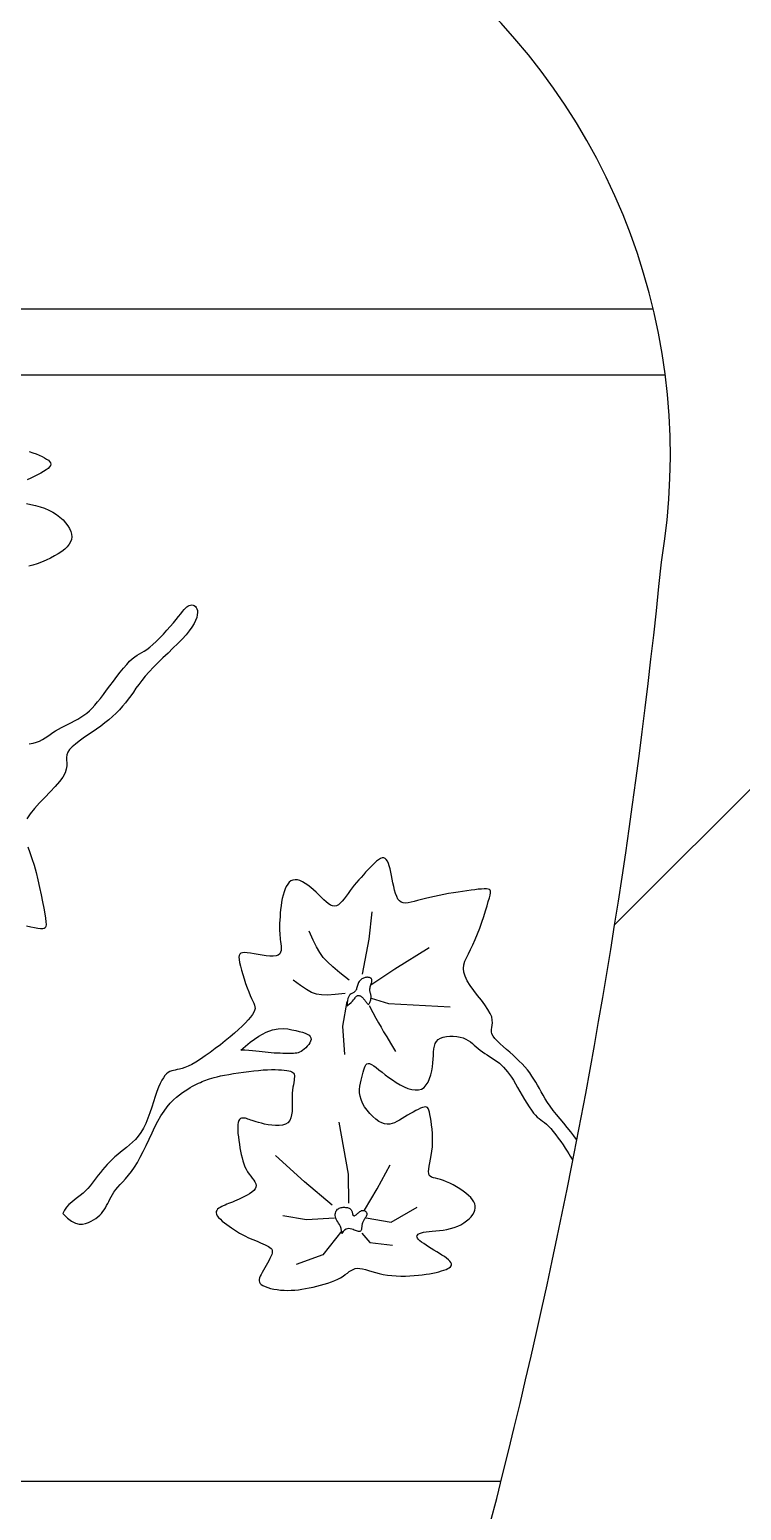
# Model space of a CAD drawing. Extents: x 464 to 5835, y 3932 to 7771.
# Drawn here: x 4485.9 to 4535.8, y 5195.4 to 5299.3 of the extents above; entities that cross this region are included whole.
import ezdxf

# ---------------------------------------------------------------- set-up
doc = ezdxf.new("R2010")
doc.units = 0
doc.header["$LTSCALE"] = 250
doc.header["$MEASUREMENT"] = 0
for name, color, linetype in [('3', 3, 'CONTINUOUS'), ('4', 4, 'CONTINUOUS'), ('7', 7, 'CONTINUOUS'), ('BH', 3, 'CONTINUOUS')]:
    doc.layers.add(name, color=color, linetype=linetype)

# ---------------------------------------------------------------- blocks, each defined once
blk = doc.blocks.new('FH12E026')
at = {"layer": '3'}
for p, q in [((20.097, 135.87), (87.841, 135.87)), ((19.536, 132.781), (88.402, 132.781)), ((27.216, 81.007), (80.722, 81.007))]:
    blk.add_line(p, q, dxfattribs=at)
for points in [[(58.645, 129.203), (58.818, 129.143), (58.976, 129.083), (59.121, 129.023), (59.251, 128.964), (59.365, 128.905), (59.464, 128.847), (59.544, 128.789), (59.603, 128.731), (59.641, 128.671), (59.654, 128.61), (59.642, 128.546), (59.602, 128.48), (59.533, 128.41), (59.439, 128.338), (59.323, 128.263), (59.188, 128.186), (59.04, 128.109), (58.881, 128.031), (58.716, 127.952), (58.548, 127.875)], [(58.525, 126.765), (58.731, 126.721), (58.943, 126.671), (59.156, 126.612), (59.365, 126.542), (59.565, 126.459), (59.754, 126.361), (59.929, 126.25), (60.088, 126.128), (60.23, 125.998), (60.353, 125.863), (60.456, 125.726), (60.537, 125.589), (60.595, 125.455), (60.628, 125.326), (60.636, 125.202), (60.619, 125.083), (60.578, 124.967), (60.513, 124.853), (60.423, 124.742), (60.309, 124.632), (60.171, 124.523), (60.01, 124.415), (59.83, 124.309), (59.636, 124.206), (59.434, 124.111), (59.227, 124.023), (59.021, 123.947), (58.822, 123.883), (58.633, 123.834)], [(58.645, 115.518), (58.827, 115.546), (58.99, 115.59), (59.136, 115.647), (59.27, 115.715), (59.394, 115.791), (59.514, 115.873), (59.632, 115.958), (59.753, 116.043), (59.88, 116.127), (60.017, 116.206), (60.161, 116.283), (60.311, 116.358), (60.465, 116.432), (60.619, 116.508), (60.773, 116.586), (60.923, 116.668), (61.067, 116.756), (61.204, 116.85), (61.336, 116.953), (61.463, 117.065), (61.59, 117.188), (61.716, 117.324), (61.846, 117.474), (61.98, 117.639), (62.121, 117.821), (62.27, 118.019), (62.426, 118.23), (62.586, 118.445), (62.746, 118.66), (62.905, 118.867), (63.059, 119.061), (63.207, 119.234), (63.344, 119.381), (63.47, 119.498), (63.587, 119.589), (63.698, 119.663), (63.807, 119.726), (63.918, 119.788), (64.032, 119.854), (64.155, 119.934), (64.289, 120.035), (64.436, 120.161), (64.594, 120.31), (64.758, 120.476), (64.925, 120.652), (65.089, 120.832), (65.246, 121.011), (65.393, 121.183), (65.524, 121.341), (65.638, 121.482), (65.735, 121.603), (65.818, 121.708), (65.891, 121.795), (65.955, 121.867), (66.015, 121.923), (66.072, 121.966), (66.13, 121.995), (66.19, 122.011), (66.252, 122.015), (66.312, 122.005), (66.369, 121.983), (66.42, 121.946), (66.464, 121.896), (66.497, 121.832), (66.517, 121.753), (66.523, 121.659), (66.512, 121.551), (66.483, 121.429), (66.433, 121.293), (66.36, 121.143), (66.262, 120.98), (66.137, 120.804), (65.984, 120.615), (65.802, 120.415), (65.596, 120.204), (65.374, 119.986), (65.141, 119.764), (64.906, 119.54), (64.675, 119.317), (64.455, 119.098), (64.252, 118.885), (64.073, 118.681), (63.915, 118.485), (63.773, 118.296), (63.642, 118.114), (63.519, 117.937), (63.399, 117.766), (63.278, 117.598), (63.15, 117.433), (63.014, 117.271), (62.867, 117.111), (62.711, 116.954), (62.545, 116.798), (62.37, 116.645), (62.186, 116.494), (61.994, 116.346), (61.794, 116.199), (61.587, 116.055), (61.378, 115.914), (61.174, 115.775), (60.981, 115.638), (60.806, 115.505), (60.655, 115.374), (60.534, 115.247), (60.45, 115.123), (60.405, 115.001), (60.391, 114.88), (60.395, 114.755), (60.403, 114.623), (60.402, 114.482), (60.38, 114.326), (60.323, 114.154), (60.219, 113.961), (60.06, 113.746), (59.856, 113.512), (59.622, 113.264), (59.373, 113.008), (59.125, 112.749), (58.893, 112.491), (58.691, 112.24), (58.536, 112.001)], [(58.58, 110.689), (58.677, 110.433), (58.778, 110.15), (58.876, 109.835), (58.968, 109.497), (59.054, 109.146), (59.134, 108.792), (59.206, 108.446), (59.27, 108.118), (59.326, 107.82), (59.372, 107.561), (59.407, 107.349), (59.43, 107.182), (59.438, 107.056), (59.429, 106.965), (59.401, 106.904), (59.351, 106.87), (59.278, 106.856), (59.178, 106.859), (59.051, 106.873), (58.897, 106.899), (58.721, 106.933), (58.524, 106.977)], [(84.269, 96.968), (84.254, 96.991), (84.125, 97.17), (83.979, 97.359), (83.819, 97.556), (83.652, 97.756), (83.483, 97.959), (83.317, 98.16), (83.16, 98.357), (83.016, 98.548), (82.891, 98.729), (82.781, 98.902), (82.684, 99.068), (82.595, 99.227), (82.512, 99.38), (82.431, 99.53), (82.349, 99.677), (82.261, 99.821), (82.166, 99.965), (82.062, 100.108), (81.951, 100.249), (81.831, 100.39), (81.704, 100.53), (81.57, 100.668), (81.429, 100.806), (81.281, 100.943), (81.127, 101.078), (80.971, 101.212), (80.82, 101.343), (80.677, 101.471), (80.548, 101.595), (80.438, 101.714), (80.352, 101.828), (80.296, 101.936), (80.271, 102.038), (80.271, 102.137), (80.285, 102.238), (80.304, 102.343), (80.316, 102.458), (80.313, 102.585), (80.283, 102.729), (80.217, 102.895), (80.109, 103.083), (79.966, 103.291), (79.8, 103.512), (79.623, 103.742), (79.446, 103.974), (79.283, 104.204), (79.143, 104.425), (79.04, 104.632), (78.982, 104.822), (78.966, 104.998), (78.985, 105.167), (79.034, 105.334), (79.107, 105.505), (79.197, 105.687), (79.299, 105.884), (79.407, 106.104), (79.515, 106.348), (79.621, 106.613), (79.723, 106.888), (79.82, 107.167), (79.91, 107.439), (79.992, 107.697), (80.064, 107.933), (80.125, 108.138), (80.174, 108.306), (80.207, 108.438), (80.226, 108.539), (80.227, 108.614), (80.21, 108.665), (80.173, 108.697), (80.115, 108.715), (80.034, 108.722), (79.93, 108.722), (79.804, 108.716), (79.658, 108.704), (79.495, 108.688), (79.317, 108.666), (79.125, 108.64), (78.922, 108.61), (78.71, 108.577), (78.492, 108.541), (78.269, 108.502), (78.045, 108.461), (77.822, 108.418), (77.603, 108.373), (77.391, 108.326), (77.188, 108.279), (76.997, 108.23), (76.82, 108.181), (76.658, 108.135), (76.51, 108.096), (76.376, 108.07), (76.255, 108.058), (76.147, 108.067), (76.052, 108.099), (75.969, 108.16), (75.898, 108.25), (75.838, 108.368), (75.786, 108.507), (75.741, 108.663), (75.702, 108.83), (75.666, 109.004), (75.633, 109.179), (75.601, 109.349), (75.567, 109.511), (75.532, 109.661), (75.493, 109.797), (75.451, 109.917), (75.405, 110.016), (75.353, 110.094), (75.295, 110.147), (75.23, 110.173), (75.157, 110.171), (75.076, 110.142), (74.99, 110.09), (74.898, 110.02), (74.801, 109.933), (74.701, 109.835), (74.597, 109.727), (74.492, 109.615), (74.386, 109.5), (74.279, 109.383), (74.172, 109.265), (74.066, 109.144), (73.961, 109.022), (73.857, 108.897), (73.756, 108.771), (73.658, 108.642), (73.563, 108.512), (73.471, 108.384), (73.38, 108.263), (73.291, 108.153), (73.202, 108.058), (73.113, 107.984), (73.023, 107.935), (72.931, 107.914), (72.836, 107.926), (72.739, 107.967), (72.638, 108.033), (72.533, 108.118), (72.425, 108.219), (72.313, 108.33), (72.196, 108.448), (72.075, 108.566), (71.949, 108.682), (71.82, 108.792), (71.689, 108.893), (71.559, 108.982), (71.432, 109.055), (71.309, 109.111), (71.192, 109.145), (71.083, 109.155), (70.983, 109.139), (70.893, 109.098), (70.812, 109.034), (70.74, 108.948), (70.675, 108.844), (70.618, 108.723), (70.569, 108.587), (70.525, 108.437), (70.488, 108.278), (70.457, 108.11), (70.431, 107.938), (70.41, 107.765), (70.393, 107.593), (70.38, 107.426), (70.371, 107.268), (70.364, 107.121), (70.361, 106.987), (70.36, 106.866), (70.361, 106.754), (70.365, 106.649), (70.371, 106.55), (70.38, 106.452), (70.391, 106.355), (70.404, 106.255), (70.418, 106.152), (70.431, 106.047), (70.436, 105.944), (70.43, 105.847), (70.408, 105.759), (70.365, 105.684), (70.297, 105.625), (70.198, 105.587), (70.068, 105.57), (69.911, 105.572), (69.735, 105.589), (69.548, 105.615), (69.358, 105.647), (69.173, 105.68), (69.001, 105.71), (68.849, 105.731), (68.723, 105.741), (68.624, 105.736), (68.55, 105.714), (68.499, 105.673), (68.469, 105.611), (68.459, 105.526), (68.466, 105.416), (68.49, 105.278), (68.527, 105.113), (68.577, 104.925), (68.635, 104.722), (68.701, 104.512), (68.772, 104.301), (68.844, 104.097), (68.917, 103.906), (68.986, 103.737), (69.051, 103.594), (69.108, 103.475), (69.155, 103.373), (69.189, 103.284), (69.209, 103.202), (69.211, 103.122), (69.193, 103.038), (69.153, 102.947), (69.089, 102.842), (69.001, 102.724), (68.89, 102.595), (68.759, 102.454), (68.607, 102.303), (68.436, 102.143), (68.247, 101.974), (68.041, 101.798), (67.82, 101.616), (67.589, 101.432), (67.352, 101.249), (67.114, 101.072), (66.88, 100.906), (66.654, 100.754), (66.443, 100.62), (66.25, 100.51), (66.079, 100.425), (65.929, 100.362), (65.797, 100.317), (65.681, 100.286), (65.577, 100.263), (65.483, 100.244), (65.396, 100.226), (65.313, 100.202), (65.233, 100.169), (65.154, 100.124), (65.076, 100.063), (65, 99.985), (64.924, 99.887), (64.848, 99.765), (64.773, 99.618), (64.698, 99.441), (64.623, 99.235), (64.546, 99.005), (64.467, 98.758), (64.384, 98.501), (64.296, 98.242), (64.202, 97.988), (64.101, 97.746), (63.991, 97.525), (63.872, 97.328), (63.746, 97.155), (63.613, 97.001), (63.476, 96.864), (63.336, 96.739), (63.196, 96.623), (63.056, 96.511), (62.919, 96.401), (62.786, 96.289), (62.657, 96.175), (62.533, 96.059), (62.413, 95.941), (62.298, 95.821), (62.187, 95.699), (62.08, 95.576), (61.978, 95.451), (61.88, 95.324), (61.785, 95.197), (61.69, 95.071), (61.595, 94.946), (61.496, 94.824), (61.393, 94.705), (61.282, 94.59), (61.164, 94.481), (61.036, 94.377), (60.902, 94.276), (60.766, 94.174), (60.634, 94.067), (60.508, 93.953), (60.395, 93.827), (60.298, 93.685), (60.222, 93.525)], [(74.24, 104.737), (74.545, 106.364), (74.693, 107.653)], [(73.613, 104.453), (73.181, 104.799), (72.849, 105.074), (72.596, 105.305), (72.399, 105.52), (72.237, 105.744), (72.087, 106.005), (71.928, 106.33), (71.737, 106.746)], [(74.631, 104.236), (75.753, 104.979), (77.353, 105.983)], [(73.422, 103.822), (72.964, 103.778), (72.607, 103.754), (72.322, 103.758), (72.083, 103.798), (71.859, 103.88), (71.623, 104.012), (71.346, 104.201), (71, 104.456)], [(73.519, 103.241), (73.623, 103.328), (73.706, 103.405), (73.771, 103.473), (73.821, 103.532), (73.86, 103.583), (73.89, 103.626), (73.915, 103.661), (73.938, 103.689), (73.961, 103.71), (73.986, 103.725), (74.011, 103.735), (74.036, 103.739), (74.062, 103.738), (74.088, 103.733), (74.115, 103.724), (74.141, 103.712), (74.167, 103.697), (74.193, 103.679), (74.218, 103.659), (74.244, 103.636), (74.269, 103.61), (74.294, 103.582), (74.319, 103.552), (74.343, 103.52), (74.367, 103.485), (74.391, 103.451), (74.415, 103.417), (74.437, 103.387), (74.46, 103.361), (74.481, 103.341), (74.502, 103.33), (74.521, 103.328), (74.54, 103.336), (74.557, 103.354), (74.574, 103.38), (74.588, 103.412), (74.601, 103.448), (74.613, 103.487), (74.623, 103.526), (74.63, 103.564), (74.636, 103.599), (74.64, 103.632), (74.642, 103.663), (74.642, 103.692), (74.64, 103.719), (74.637, 103.746), (74.632, 103.772), (74.625, 103.798), (74.617, 103.824), (74.609, 103.851), (74.6, 103.879), (74.593, 103.908), (74.586, 103.939), (74.583, 103.973), (74.582, 104.009), (74.585, 104.049), (74.592, 104.092), (74.603, 104.137), (74.616, 104.184), (74.63, 104.231), (74.644, 104.277), (74.657, 104.322), (74.669, 104.363), (74.676, 104.401), (74.68, 104.434), (74.679, 104.463), (74.675, 104.488), (74.666, 104.508), (74.653, 104.526), (74.637, 104.541), (74.618, 104.553), (74.595, 104.564), (74.569, 104.573), (74.54, 104.58), (74.509, 104.584), (74.475, 104.587), (74.44, 104.587), (74.404, 104.583), (74.366, 104.576), (74.328, 104.566), (74.289, 104.552), (74.251, 104.534), (74.213, 104.512), (74.177, 104.486), (74.143, 104.457), (74.112, 104.423), (74.083, 104.386), (74.059, 104.345), (74.038, 104.3), (74.021, 104.253), (74.007, 104.204), (73.993, 104.155), (73.98, 104.107), (73.966, 104.062), (73.951, 104.02), (73.933, 103.983), (73.912, 103.951), (73.887, 103.924), (73.86, 103.901), (73.83, 103.881), (73.799, 103.863), (73.767, 103.845), (73.734, 103.826), (73.702, 103.806), (73.669, 103.782), (73.638, 103.753), (73.609, 103.713), (73.583, 103.66), (73.56, 103.59), (73.541, 103.499), (73.527, 103.384), (73.519, 103.241)], [(73.499, 103.457), (73.306, 102.292), (73.393, 100.977)], [(74.651, 103.609), (75.448, 103.353), (78.341, 103.199)], [(74.549, 103.262), (74.728, 102.931), (74.87, 102.668), (74.992, 102.449), (75.106, 102.247), (75.228, 102.038), (75.372, 101.797), (75.553, 101.499), (75.786, 101.118)], [(68.544, 101.177), (68.989, 101.555), (69.382, 101.83), (69.727, 102.016), (70.031, 102.128), (70.299, 102.181), (70.536, 102.19), (70.748, 102.169), (70.941, 102.133), (71.119, 102.095), (71.281, 102.056), (71.426, 102.016), (71.551, 101.972), (71.656, 101.925), (71.738, 101.873), (71.796, 101.815), (71.828, 101.75), (71.833, 101.677), (71.814, 101.599), (71.776, 101.519), (71.722, 101.438), (71.656, 101.359), (71.584, 101.285), (71.508, 101.219), (71.434, 101.162), (71.363, 101.117), (71.296, 101.083), (71.23, 101.058), (71.162, 101.041), (71.092, 101.03), (71.017, 101.025), (70.935, 101.022), (70.843, 101.022), (70.742, 101.022), (70.63, 101.023), (70.51, 101.025), (70.383, 101.028), (70.251, 101.033), (70.114, 101.041), (69.974, 101.051), (69.833, 101.063), (69.692, 101.079), (69.548, 101.097), (69.401, 101.115), (69.248, 101.134), (69.088, 101.15), (68.918, 101.163), (68.738, 101.173), (68.544, 101.177)], [(60.222, 93.525), (60.432, 93.313), (60.629, 93.167), (60.812, 93.076), (60.983, 93.034), (61.141, 93.03), (61.288, 93.057), (61.423, 93.105), (61.548, 93.166), (61.661, 93.232), (61.765, 93.302), (61.859, 93.376), (61.945, 93.454), (62.022, 93.535), (62.093, 93.621), (62.157, 93.709), (62.215, 93.801), (62.268, 93.897), (62.318, 93.995), (62.368, 94.097), (62.42, 94.202), (62.477, 94.309), (62.54, 94.419), (62.613, 94.531), (62.698, 94.646), (62.796, 94.763), (62.906, 94.886), (63.026, 95.017), (63.154, 95.16), (63.289, 95.318), (63.427, 95.494), (63.567, 95.692), (63.708, 95.915), (63.846, 96.164), (63.984, 96.434), (64.12, 96.718), (64.256, 97.009), (64.393, 97.3), (64.531, 97.584), (64.67, 97.854), (64.812, 98.103), (64.957, 98.325), (65.103, 98.521), (65.249, 98.694), (65.395, 98.845), (65.538, 98.976), (65.678, 99.091), (65.812, 99.191), (65.94, 99.279), (66.061, 99.356), (66.175, 99.424), (66.282, 99.484), (66.383, 99.537), (66.479, 99.585), (66.571, 99.627), (66.658, 99.666), (66.741, 99.702), (66.822, 99.736), (66.904, 99.769), (66.99, 99.802), (67.083, 99.834), (67.188, 99.867), (67.307, 99.9), (67.444, 99.934), (67.604, 99.969), (67.787, 100.006), (67.99, 100.043), (68.21, 100.08), (68.44, 100.116), (68.677, 100.151), (68.915, 100.182), (69.149, 100.208), (69.376, 100.23), (69.591, 100.247), (69.793, 100.257), (69.98, 100.263), (70.154, 100.264), (70.312, 100.26), (70.455, 100.253), (70.582, 100.242), (70.693, 100.228), (70.787, 100.211), (70.865, 100.19), (70.928, 100.165), (70.977, 100.133), (71.013, 100.095), (71.037, 100.049), (71.051, 99.994), (71.055, 99.929), (71.05, 99.853), (71.039, 99.766), (71.023, 99.668), (71.005, 99.558), (70.986, 99.436), (70.969, 99.303), (70.956, 99.158), (70.948, 99.002), (70.948, 98.834), (70.95, 98.659), (70.95, 98.484), (70.944, 98.312), (70.925, 98.151), (70.89, 98.004), (70.833, 97.878), (70.749, 97.778), (70.635, 97.708), (70.496, 97.665), (70.339, 97.646), (70.17, 97.645), (69.996, 97.66), (69.823, 97.685), (69.658, 97.718), (69.508, 97.752), (69.377, 97.786), (69.265, 97.818), (69.168, 97.849), (69.084, 97.878), (69.01, 97.904), (68.943, 97.928), (68.881, 97.95), (68.82, 97.97), (68.759, 97.986), (68.698, 97.997), (68.638, 98), (68.582, 97.992), (68.532, 97.97), (68.487, 97.933), (68.451, 97.876), (68.424, 97.797), (68.408, 97.696), (68.402, 97.573), (68.404, 97.433), (68.414, 97.28), (68.431, 97.118), (68.452, 96.95), (68.478, 96.78), (68.506, 96.611), (68.536, 96.447), (68.568, 96.289), (68.604, 96.137), (68.644, 95.992), (68.689, 95.853), (68.739, 95.722), (68.797, 95.598), (68.862, 95.482), (68.934, 95.374), (69.009, 95.274), (69.083, 95.179), (69.151, 95.09), (69.207, 95.005), (69.246, 94.923), (69.264, 94.843), (69.255, 94.764), (69.216, 94.686), (69.15, 94.608), (69.063, 94.531), (68.959, 94.457), (68.844, 94.386), (68.722, 94.319), (68.598, 94.257), (68.477, 94.201), (68.363, 94.15), (68.257, 94.106), (68.158, 94.065), (68.064, 94.028), (67.975, 93.993), (67.89, 93.959), (67.808, 93.925), (67.729, 93.891), (67.652, 93.854), (67.579, 93.815), (67.514, 93.772), (67.46, 93.726), (67.419, 93.676), (67.394, 93.62), (67.389, 93.559), (67.406, 93.493), (67.447, 93.419), (67.509, 93.341), (67.589, 93.26), (67.681, 93.177), (67.783, 93.093), (67.891, 93.011), (67.999, 92.932), (68.105, 92.858), (68.205, 92.79), (68.301, 92.727), (68.393, 92.669), (68.485, 92.615), (68.577, 92.563), (68.671, 92.513), (68.771, 92.463), (68.876, 92.414), (68.989, 92.364), (69.108, 92.313), (69.229, 92.263), (69.349, 92.212), (69.467, 92.163), (69.578, 92.115), (69.681, 92.069), (69.772, 92.024), (69.849, 91.982), (69.912, 91.941), (69.96, 91.898), (69.994, 91.853), (70.014, 91.803), (70.02, 91.745), (70.012, 91.68), (69.991, 91.604), (69.957, 91.516), (69.912, 91.418), (69.858, 91.313), (69.798, 91.204), (69.735, 91.093), (69.671, 90.982), (69.608, 90.875), (69.55, 90.774), (69.497, 90.68), (69.454, 90.595), (69.422, 90.516), (69.403, 90.444), (69.399, 90.378), (69.414, 90.316), (69.448, 90.259), (69.504, 90.205), (69.584, 90.154), (69.686, 90.107), (69.805, 90.064), (69.94, 90.025), (70.088, 89.993), (70.244, 89.966), (70.407, 89.946), (70.572, 89.934), (70.738, 89.931), (70.905, 89.934), (71.072, 89.945), (71.24, 89.963), (71.409, 89.986), (71.58, 90.015), (71.752, 90.048), (71.926, 90.086), (72.102, 90.127), (72.279, 90.171), (72.453, 90.22), (72.622, 90.272), (72.785, 90.328), (72.94, 90.388), (73.084, 90.453), (73.214, 90.522), (73.33, 90.595), (73.435, 90.669), (73.53, 90.741), (73.621, 90.809), (73.709, 90.868), (73.8, 90.916), (73.895, 90.95), (73.998, 90.966), (74.112, 90.962), (74.237, 90.942), (74.374, 90.908), (74.521, 90.865), (74.679, 90.817), (74.847, 90.767), (75.025, 90.72), (75.212, 90.678), (75.409, 90.646), (75.613, 90.624), (75.822, 90.609), (76.033, 90.603), (76.244, 90.603), (76.452, 90.61), (76.656, 90.622), (76.852, 90.639), (77.038, 90.66), (77.215, 90.684), (77.381, 90.711), (77.537, 90.741), (77.681, 90.773), (77.815, 90.807), (77.937, 90.842), (78.047, 90.878), (78.146, 90.914), (78.23, 90.952), (78.3, 90.991), (78.354, 91.033), (78.389, 91.078), (78.406, 91.126), (78.402, 91.178), (78.376, 91.236), (78.327, 91.298), (78.257, 91.365), (78.17, 91.437), (78.069, 91.511), (77.957, 91.587), (77.836, 91.665), (77.71, 91.743), (77.581, 91.821), (77.454, 91.899), (77.33, 91.974), (77.212, 92.048), (77.103, 92.12), (77.006, 92.189), (76.924, 92.254), (76.858, 92.316), (76.813, 92.374), (76.79, 92.428), (76.789, 92.477), (76.809, 92.522), (76.85, 92.562), (76.912, 92.597), (76.994, 92.628), (77.094, 92.654), (77.214, 92.675), (77.351, 92.691), (77.502, 92.705), (77.665, 92.719), (77.836, 92.736), (78.011, 92.756), (78.188, 92.784), (78.363, 92.821), (78.533, 92.87), (78.695, 92.931), (78.846, 93.005), (78.986, 93.089), (79.112, 93.18), (79.224, 93.278), (79.32, 93.379), (79.398, 93.482), (79.457, 93.585), (79.495, 93.686), (79.513, 93.785), (79.511, 93.883), (79.489, 93.98), (79.446, 94.078), (79.384, 94.176), (79.302, 94.275), (79.201, 94.376), (79.081, 94.478), (78.946, 94.581), (78.799, 94.681), (78.644, 94.777), (78.486, 94.867), (78.327, 94.947), (78.171, 95.017), (78.024, 95.074), (77.887, 95.117), (77.762, 95.15), (77.651, 95.177), (77.554, 95.204), (77.474, 95.234), (77.41, 95.274), (77.365, 95.328), (77.338, 95.4), (77.331, 95.495), (77.341, 95.612), (77.362, 95.748), (77.392, 95.901), (77.426, 96.07), (77.459, 96.252), (77.489, 96.445), (77.511, 96.647), (77.521, 96.855), (77.521, 97.067), (77.512, 97.277), (77.496, 97.482), (77.475, 97.677), (77.451, 97.858), (77.424, 98.022), (77.397, 98.163), (77.372, 98.28), (77.346, 98.371), (77.317, 98.44), (77.282, 98.487), (77.241, 98.514), (77.189, 98.522), (77.126, 98.514), (77.049, 98.49), (76.956, 98.453), (76.849, 98.403), (76.732, 98.344), (76.607, 98.277), (76.478, 98.205), (76.346, 98.13), (76.215, 98.053), (76.089, 97.977), (75.968, 97.904), (75.852, 97.838), (75.739, 97.781), (75.627, 97.738), (75.513, 97.712), (75.396, 97.706), (75.274, 97.724), (75.144, 97.769), (75.006, 97.843), (74.863, 97.944), (74.72, 98.067), (74.582, 98.208), (74.453, 98.362), (74.338, 98.525), (74.242, 98.692), (74.17, 98.86), (74.125, 99.024), (74.103, 99.184), (74.102, 99.338), (74.116, 99.488), (74.141, 99.632), (74.174, 99.77), (74.21, 99.903), (74.245, 100.028), (74.275, 100.147), (74.303, 100.256), (74.331, 100.352), (74.362, 100.433), (74.398, 100.495), (74.444, 100.537), (74.5, 100.554), (74.571, 100.545), (74.658, 100.507), (74.762, 100.443), (74.879, 100.359), (75.01, 100.258), (75.153, 100.146), (75.307, 100.025), (75.47, 99.901), (75.642, 99.779), (75.821, 99.662), (76.003, 99.555), (76.186, 99.463), (76.367, 99.388), (76.542, 99.336), (76.708, 99.311), (76.861, 99.316), (77, 99.356), (77.12, 99.434), (77.222, 99.546), (77.309, 99.684), (77.38, 99.844), (77.437, 100.02), (77.481, 100.205), (77.514, 100.394), (77.536, 100.581), (77.549, 100.76), (77.558, 100.93), (77.567, 101.088), (77.581, 101.235), (77.605, 101.367), (77.643, 101.485), (77.699, 101.587), (77.78, 101.671), (77.887, 101.736), (78.017, 101.783), (78.164, 101.813), (78.321, 101.827), (78.484, 101.827), (78.647, 101.812), (78.803, 101.784), (78.947, 101.745), (79.074, 101.694), (79.187, 101.634), (79.289, 101.567), (79.382, 101.494), (79.471, 101.417), (79.559, 101.338), (79.648, 101.258), (79.743, 101.178), (79.846, 101.101), (79.956, 101.026), (80.07, 100.952), (80.187, 100.878), (80.304, 100.802), (80.421, 100.725), (80.534, 100.645), (80.643, 100.561), (80.745, 100.472), (80.841, 100.377), (80.934, 100.275), (81.024, 100.163), (81.114, 100.042), (81.205, 99.909), (81.298, 99.764), (81.395, 99.604), (81.497, 99.43), (81.603, 99.246), (81.712, 99.057), (81.822, 98.869), (81.931, 98.687), (82.037, 98.516), (82.14, 98.363), (82.237, 98.232), (82.328, 98.126), (82.414, 98.042), (82.497, 97.972), (82.579, 97.91), (82.662, 97.851), (82.749, 97.786), (82.84, 97.71), (82.939, 97.617), (83.047, 97.501), (83.16, 97.366), (83.277, 97.217), (83.395, 97.06), (83.511, 96.899), (83.621, 96.74), (83.724, 96.588), (83.815, 96.448), (83.894, 96.324), (83.961, 96.217), (84.018, 96.125), (84.069, 96.048), (84.085, 96.026)], [(73.604, 94.008), (73.583, 95.376), (73.147, 97.8)], [(72.821, 93.92), (71.522, 95.019), (70.176, 96.241)], [(74.339, 93.687), (74.929, 94.687), (75.533, 95.805)], [(73.275, 92.594), (73.262, 92.723), (73.237, 92.833), (73.204, 92.927), (73.165, 93.008), (73.124, 93.079), (73.083, 93.142), (73.044, 93.201), (73.012, 93.259), (72.989, 93.318), (72.973, 93.379), (72.966, 93.438), (72.967, 93.496), (72.975, 93.552), (72.99, 93.604), (73.011, 93.651), (73.038, 93.693), (73.071, 93.728), (73.109, 93.756), (73.151, 93.778), (73.196, 93.795), (73.243, 93.807), (73.292, 93.815), (73.342, 93.819), (73.391, 93.819), (73.44, 93.817), (73.487, 93.812), (73.531, 93.804), (73.573, 93.792), (73.612, 93.777), (73.647, 93.758), (73.677, 93.736), (73.703, 93.709), (73.723, 93.678), (73.738, 93.644), (73.75, 93.608), (73.759, 93.573), (73.767, 93.538), (73.775, 93.506), (73.784, 93.478), (73.794, 93.455), (73.808, 93.439), (73.824, 93.429), (73.842, 93.425), (73.863, 93.426), (73.886, 93.434), (73.91, 93.446), (73.937, 93.463), (73.965, 93.484), (73.994, 93.51), (74.025, 93.538), (74.056, 93.567), (74.089, 93.596), (74.122, 93.623), (74.156, 93.646), (74.192, 93.663), (74.227, 93.675), (74.263, 93.678), (74.299, 93.673), (74.332, 93.663), (74.364, 93.646), (74.391, 93.624), (74.413, 93.598), (74.43, 93.569), (74.439, 93.537), (74.44, 93.503), (74.435, 93.468), (74.424, 93.432), (74.408, 93.395), (74.389, 93.358), (74.368, 93.321), (74.346, 93.285), (74.324, 93.251), (74.304, 93.217), (74.285, 93.184), (74.268, 93.152), (74.252, 93.119), (74.239, 93.086), (74.228, 93.052), (74.219, 93.016), (74.212, 92.978), (74.207, 92.937), (74.203, 92.895), (74.2, 92.854), (74.195, 92.813), (74.189, 92.776), (74.179, 92.744), (74.166, 92.717), (74.146, 92.699), (74.121, 92.688), (74.09, 92.686), (74.053, 92.69), (74.01, 92.7), (73.963, 92.714), (73.912, 92.732), (73.856, 92.753), (73.797, 92.774), (73.735, 92.796), (73.67, 92.813), (73.604, 92.822), (73.537, 92.819), (73.47, 92.799), (73.403, 92.757), (73.338, 92.69), (73.275, 92.594)], [(74.416, 93.322), (75.582, 93.129), (76.791, 93.821)], [(72.926, 93.318), (71.613, 93.228), (70.506, 93.414)], [(73.269, 92.726), (72.377, 91.597), (71.137, 91.146)], [(74.215, 92.603), (74.582, 92.175), (75.637, 92.054)]]:
    blk.add_lwpolyline(points, dxfattribs=at)
at = {"layer": '4'}
blk.add_lwpolyline([(84.417, 14.61, 0.636359), (79.971, 28.206, -0.296073), (69.235, 40.618, 0.538174), (72.161, 52.899, 0.061586), (88.222, 124.02, 0.267895), (77.845, 151.967, 0.501079), (74.386, 164, -0.299165), (80.517, 177.96, 0.245063), (90.573, 189.854)], format="xyb", dxfattribs=at)

msp = doc.modelspace()

# ---------------------------------------------------------------- hatches: boundary and pattern name
at = {"layer": 'BH'}
h = msp.add_hatch(dxfattribs=at)
h.set_pattern_fill('AR-RROOF', color=256, scale=300, angle=45, style=0)
h.set_pattern_definition([(45, (-12956.77, -45.4), (254.5584, 678.8225), [4500, -600, 1500, -300]), (45, (-12780.7, 342.8), (-494.268, 70.004), [900, -99, 1800, -225]), (45, (-13031.01, 240.96), (960.9581, 1245.215), [2400, -420, 1200, -300])])
h.paths.add_polyline_path([(4751.43, 5386.98, -0.245063), (4734.84, 5367.36, 0.299165), (4724.72, 5344.32, -0.501079), (4730.43, 5324.47, -0.267895), (4747.55, 5278.36, -0.061586), (4721.05, 5161.01, -0.538174), (4716.22, 5140.74, 0.296073), (4733.94, 5120.26, -0.636359), (4741.27, 5097.83), (5004.55, 5097.83), (5004.55, 5501.83), (4124.55, 5501.83), (4124.55, 5097.83), (4433.18, 5097.83, -0.636359), (4439.85, 5118.22, 0.296073), (4455.95, 5136.84, -0.538174), (4451.57, 5155.26, -0.061586), (4427.47, 5261.95, -0.267895), (4443.04, 5303.86, -0.501079), (4448.23, 5321.92, 0.299165), (4439.03, 5342.85, -0.246891), (4423.91, 5360.87), (4533.8, 5360.87, -0.246891), (4518.68, 5342.85, 0.299165), (4509.48, 5321.92, -0.501079), (4514.67, 5303.86, -0.267895), (4530.23, 5261.95, -0.061586), (4506.14, 5155.26, -0.538174), (4501.75, 5136.84, 0.296073), (4517.86, 5118.22, -0.636359), (4524.53, 5097.83), (4547.16, 5097.83, -0.636359), (4553.83, 5118.22, 0.296073), (4569.94, 5136.84, -0.538174), (4565.55, 5155.26, -0.061586), (4541.46, 5261.95, -0.267895), (4557.02, 5303.86, -0.501079), (4562.21, 5321.92, 0.299165), (4553.01, 5342.85, -0.246891), (4537.89, 5360.87), (4647.78, 5360.87, -0.246891), (4632.66, 5342.85, 0.299165), (4623.46, 5321.92, -0.501079), (4628.65, 5303.86, -0.047162), (4634.6, 5297.91), (4635.15, 5297.91, -0.1631), (4651.64, 5324.47, -0.501079), (4657.35, 5344.32, 0.299165), (4647.23, 5367.36, -0.245063), (4630.64, 5386.98)])

# ---------------------------------------------------------------- block references
at = {"layer": '7', "xscale": 1.5, "yscale": 1.5, "zscale": 1.5}
msp.add_blockref('FH12E026', (4397.9, 5075.91), dxfattribs=at)

doc.saveas('drawing.dxf')
